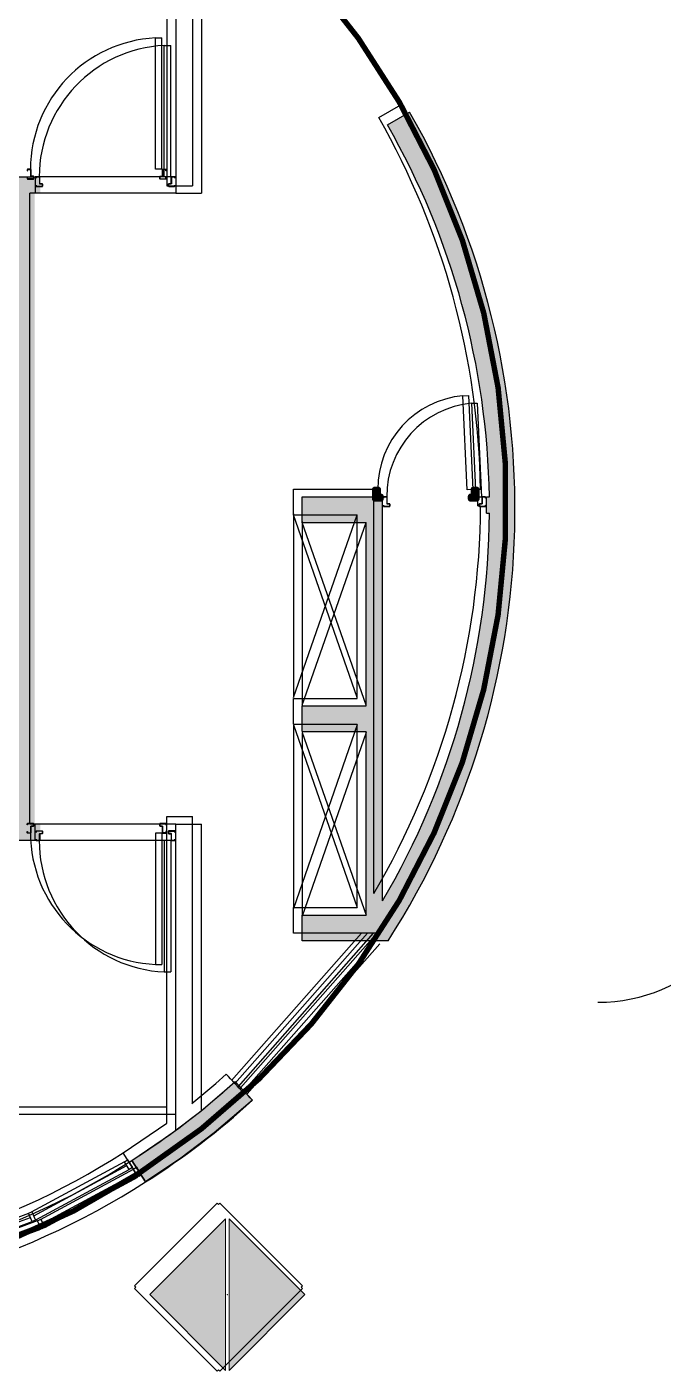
# Model space of a CAD drawing. Header units: metres. Extents: x -331 to 2982, y 362 to 2539.
# Drawn here: x 864.19 to 867.68, y 979.97 to 987.33 of the extents above; entities that cross this region are included whole.
import ezdxf

# ---------------------------------------------------------------- set-up
doc = ezdxf.new("R2010")
doc.units = ezdxf.units.M
doc.layers.get('0').update_dxf_attribs({"color": 251})
doc.layers.add('BASE', color=8, linetype='Continuous', lineweight=5)
doc.layers.add('Botoeira_antiga', color=74, linetype='Continuous', lineweight=30)
for name, color, linetype in [('Est', 251, 'Continuous'), ('Pis', 251, 'Continuous'), ('Renato', 7, 'Continuous')]:
    doc.layers.add(name, color=color, linetype=linetype)

# ---------------------------------------------------------------- blocks, each defined once
blk = doc.blocks.new('XR_BL2_AND_MON-REV15$0$P_M')
at = {"layer": 'Est'}
blk.add_lwpolyline([(0.4596, -0.4313), (0.4525, -0.4243), (0.4596, -0.4172), (0.0071, 0.0354), (0, 0.0283), (-0.0071, 0.0354), (-0.4596, -0.4172), (-0.4525, -0.4243), (-0.4596, -0.4313), (-0.0071, -0.8839), (0, -0.8768), (0.0071, -0.8839)], close=True, dxfattribs=at)
blk = doc.blocks.new('XR_BL2_AND_MON-REV15$0$PILAR_60X60_JUNTA')
at = {"layer": 'BASE'}
for points in [[(-0.4143, 0.01), (0, 0.4243), (0.4143, 0.01)], [(-0.4143, -0.01), (0, -0.4243), (0.4143, -0.01)]]:
    blk.add_hatch(color=256, dxfattribs=at).paths.add_polyline_path(points)
at = {"layer": 'BASE', "linetype": 'ByBlock'}
for points in [[(-0.4143, 0.01), (0, 0.4243), (0.4143, 0.01)], [(-0.4143, -0.01), (0, -0.4243), (0.4143, -0.01)]]:
    blk.add_lwpolyline(points, close=True, dxfattribs=at)
at = {"layer": 'BASE'}
blk.add_point((0, 0), dxfattribs=at)

msp = doc.modelspace()

# ---------------------------------------------------------------- hatches: boundary and pattern name
at = {"layer": 'Renato'}
for points in [[(864.096, 984.7637), (864.096, 986.5106), (864.266, 986.5106), (864.266, 986.4206), (864.236, 986.4206), (864.236, 982.9668), (864.266, 982.9668), (864.266, 982.8768), (864.096, 982.8768), (864.096, 984.6237), (861.0364, 984.6237), (861.0364, 980.4637), (862.524, 980.4637), (862.524, 980.3237), (860.8464, 980.3237), (860.8464, 980.4637), (860.8964, 980.4637), (860.8964, 982.2254), (859.136, 982.2254), (859.136, 980.723), (859.041, 980.818), (858.946, 980.723), (858.946, 985.0037), (860.0464, 985.0037), (860.0464, 984.8637), (859.136, 984.8637), (859.136, 982.3654), (860.8964, 982.3654), (860.8964, 984.8637), (860.8464, 984.8637), (860.8464, 985.0037), (860.8964, 985.0037), (860.8964, 988.9237), (859.3953, 988.9237), (859.4653, 988.9937), (859.3953, 989.0637), (862.524, 989.0637), (862.524, 988.9237), (861.0364, 988.9237), (861.0364, 984.7637)], [(865.7011, 984.7587), (865.7011, 984.6187), (866.051, 984.6187), (866.051, 983.6137), (865.7011, 983.6137), (865.7011, 983.4737), (866.051, 983.4737), (866.051, 982.4687), (865.701, 982.4687), (865.701, 982.3287), (866.1714, 982.3287, 0.279882), (866.2896, 986.8641), (866.1681, 986.7946, -0.126767), (866.7262, 984.7587), (866.711, 984.7587), (866.711, 984.6687), (866.7266, 984.6687, -0.132406), (866.141, 982.5463), (866.141, 984.7587)], [(864.7685, 981.1264), (864.9802, 981.2702), (865.1451, 981.3964), (865.2759, 981.5064), (865.3335, 981.5581), (865.4285, 981.455), (865.2196, 981.2767), (865.0359, 981.1378), (864.8437, 981.0083)]]:
    msp.add_hatch(color=256, dxfattribs=at).paths.add_polyline_path(points)

# ---------------------------------------------------------------- linework, layer by layer
at = {"lineweight": 0}
msp.add_lwpolyline([(830.51, 980.3648), (862.4472, 980.3648, 1.000162), (862.4486, 989.1047), (862.118, 989.1022), (862.118, 991.1173), (862.193, 991.1173), (862.193, 991.3073), (830.793, 991.3073), (830.793, 991.1173), (830.868, 991.1173), (830.868, 989.1048, 1.0398), (830.5074, 980.3647, 0.005135)], format="xyb", close=True, dxfattribs=at)
at = {"layer": 'Botoeira_antiga'}
msp.add_arc((867.321, 982.8915), 0.9, 270, 360, dxfattribs=at)
at = {"layer": 'Pis'}
for p, q in [((864.9606, 988.1377), (864.9606, 986.4616)), ((865.1006, 988.0305), (865.1006, 986.4616)), ((864.8978, 986.5516), (864.8978, 987.2707)), ((864.8978, 987.2707), (864.9328, 987.2707)), ((864.9328, 986.5516), (864.9328, 987.2707)), ((866.12, 986.8356), (866.2415, 986.9052)), ((864.1956, 986.55), (864.1956, 986.5436)), ((864.1956, 986.5436), (864.1964, 986.5436)), ((864.1964, 986.5436), (864.1964, 986.55)), ((864.214, 986.5516), (864.1972, 986.5516)), ((864.1972, 986.5508), (864.214, 986.5508)), ((864.2148, 986.55), (864.2148, 986.5144)), ((864.2156, 986.5144), (864.2156, 986.55)), ((864.9328, 986.5516), (864.8978, 986.5516)), ((864.9356, 986.5144), (864.9356, 986.55)), ((864.9364, 986.55), (864.9364, 986.5144)), ((864.9372, 986.5516), (864.954, 986.5516)), ((864.954, 986.5508), (864.9372, 986.5508)), ((864.9548, 986.5436), (864.9548, 986.55)), ((864.9556, 986.5436), (864.9548, 986.5436)), ((864.9556, 986.55), (864.9556, 986.5436)), ((864.1964, 986.5066), (864.1956, 986.5066)), ((864.1956, 986.5066), (864.1956, 986.5002)), ((864.1964, 986.5002), (864.1964, 986.5066)), ((864.229, 986.4994), (864.1972, 986.4994)), ((864.1972, 986.4986), (864.229, 986.4986)), ((864.229, 986.5136), (864.2164, 986.5136)), ((864.2164, 986.5128), (864.229, 986.5128)), ((864.2298, 986.512), (864.2298, 986.5002)), ((864.2306, 986.5002), (864.2306, 986.512)), ((864.9206, 986.5002), (864.9206, 986.512)), ((864.9214, 986.512), (864.9214, 986.5002)), ((864.9222, 986.5136), (864.9348, 986.5136)), ((864.9348, 986.5128), (864.9222, 986.5128)), ((864.9222, 986.4994), (864.954, 986.4994)), ((864.954, 986.4986), (864.9222, 986.4986)), ((864.9548, 986.5002), (864.9548, 986.5066)), ((864.9548, 986.5066), (864.9556, 986.5066)), ((864.9556, 986.5066), (864.9556, 986.5002)), ((864.9606, 986.4616), (865.1006, 986.4616)), ((866.5816, 985.3121), (866.6116, 985.3129)), ((866.6055, 984.7973), (866.5816, 985.3121)), ((866.6116, 985.3129), (866.6355, 984.7982)), ((865.653, 984.6598), (865.653, 984.7998)), ((865.653, 984.7998), (866.093, 984.7998)), ((866.093, 982.5873), (866.093, 984.7998)), ((866.6355, 984.7982), (866.6055, 984.7973)), ((866.663, 984.7098), (866.663, 984.7998)), ((866.663, 984.7998), (866.6785, 984.7998)), ((866.663, 984.7098), (866.6785, 984.7098)), ((865.653, 984.6648), (865.653, 983.6598)), ((865.653, 983.6598), (866.003, 984.6598)), ((866.003, 983.6598), (865.653, 984.6598)), ((865.653, 984.6598), (866.003, 984.6598)), ((866.003, 983.6548), (866.003, 984.6598)), ((865.653, 983.5148), (865.653, 983.6548)), ((865.653, 983.6548), (866.003, 983.6548)), ((865.653, 983.5148), (866.003, 983.5148)), ((865.653, 983.5098), (866.003, 982.5098)), ((866.003, 983.5098), (865.653, 982.5048)), ((865.653, 983.5098), (865.653, 982.5048)), ((866.003, 982.5098), (866.003, 983.5148)), ((864.9606, 981.3307), (864.9606, 983.0079)), ((864.9606, 983.0079), (865.1006, 983.0079)), ((865.1006, 981.4418), (865.1006, 983.0079)), ((864.1956, 982.9629), (864.1956, 982.9693)), ((864.1964, 982.9629), (864.1956, 982.9629)), ((864.1956, 982.9195), (864.1956, 982.9259)), ((864.1956, 982.9259), (864.1964, 982.9259)), ((864.1964, 982.9693), (864.1964, 982.9629)), ((864.1964, 982.9259), (864.1964, 982.9195)), ((864.1972, 982.9709), (864.229, 982.9709)), ((864.229, 982.9701), (864.1972, 982.9701)), ((864.1972, 982.9187), (864.214, 982.9187)), ((864.214, 982.9179), (864.1972, 982.9179)), ((864.2148, 982.9195), (864.2148, 982.9551)), ((864.2156, 982.9551), (864.2156, 982.9195)), ((864.2164, 982.9567), (864.229, 982.9567)), ((864.229, 982.9559), (864.2164, 982.9559)), ((864.2298, 982.9575), (864.2298, 982.9693)), ((864.2306, 982.9693), (864.2306, 982.9575)), ((864.8978, 982.9179), (864.8978, 982.1987)), ((864.9328, 982.9179), (864.8978, 982.9179)), ((864.9206, 982.9693), (864.9206, 982.9575)), ((864.9214, 982.9575), (864.9214, 982.9693)), ((864.954, 982.9709), (864.9222, 982.9709)), ((864.9222, 982.9701), (864.954, 982.9701)), ((864.9348, 982.9567), (864.9222, 982.9567)), ((864.9222, 982.9559), (864.9348, 982.9559)), ((864.9328, 982.9179), (864.9328, 982.1987)), ((864.9356, 982.9551), (864.9356, 982.9195)), ((864.9364, 982.9195), (864.9364, 982.9551)), ((864.954, 982.9187), (864.9372, 982.9187)), ((864.9372, 982.9179), (864.954, 982.9179)), ((864.9548, 982.9693), (864.9548, 982.9629)), ((864.9548, 982.9629), (864.9556, 982.9629)), ((864.9556, 982.9259), (864.9548, 982.9259)), ((864.9548, 982.9259), (864.9548, 982.9195)), ((864.9556, 982.9629), (864.9556, 982.9693)), ((864.9556, 982.9195), (864.9556, 982.9259)), ((865.653, 982.3698), (865.653, 982.5098)), ((865.653, 982.5098), (866.003, 982.5098)), ((865.3143, 981.5642), (866.0253, 982.3698)), ((865.333, 981.5477), (866.0587, 982.3698)), ((865.3518, 981.5312), (866.092, 982.3698)), ((866.1233, 982.3698), (865.653, 982.3698)), ((864.8978, 982.1987), (864.9328, 982.1987)), ((865.2278, 981.5475), (865.2854, 981.5991)), ((865.2854, 981.5991), (865.3805, 981.4961)), ((865.097, 981.4374), (865.2278, 981.5475)), ((864.9606, 981.4179), (860.961, 981.4179)), ((864.7204, 981.1674), (864.9606, 981.3307)), ((864.7956, 981.0493), (864.7204, 981.1674)), ((864.9878, 981.1789), (864.7956, 981.0493)), ((864.2191, 980.8444), (864.7292, 981.1198)), ((864.231, 980.8224), (864.741, 981.0978)), ((864.2429, 980.8004), (864.7529, 981.0758)), ((864.7278, 981.119), (864.7448, 981.1296)), ((864.7278, 981.119), (864.7448, 981.1296)), ((864.7542, 981.0766), (864.7278, 981.119)), ((864.7542, 981.0766), (864.7278, 981.119)), ((864.7448, 981.1296), (864.7712, 981.0872)), ((864.7448, 981.1296), (864.7712, 981.0872)), ((864.7712, 981.0872), (864.7542, 981.0766)), ((864.7712, 981.0872), (864.7542, 981.0766)), ((863.6513, 980.6332), (864.204, 980.8378)), ((863.66, 980.6098), (864.2127, 980.8143)), ((863.6687, 980.5863), (864.2214, 980.7909)), ((864.2026, 980.8372), (864.2209, 980.8453)), ((864.2228, 980.7915), (864.2026, 980.8372)), ((864.2209, 980.8453), (864.2411, 980.7995)), ((864.2411, 980.7995), (864.2228, 980.7915))]:
    msp.add_line(p, q, dxfattribs=at)
at = {"layer": 'Pis', "const_width": 0.03}
for points in [[(830.51, 980.3648), (862.4472, 980.3648, 1.000162), (862.4486, 989.1047), (862.118, 989.1022), (862.118, 991.1173), (862.193, 991.1173), (862.193, 991.3073), (830.793, 991.3073), (830.793, 991.1173), (830.868, 991.1173), (830.868, 989.1048, 1.0398), (830.5074, 980.3647, 0.005135)], [(866.1314, 984.7468, 0.414214), (866.133, 984.7484), (866.133, 984.7602, 0.414214), (866.1314, 984.7618), (866.1188, 984.7618, -0.414214), (866.118, 984.7626), (866.118, 984.7982, 0.414214), (866.1164, 984.7998), (866.0996, 984.7998, 0.414214), (866.098, 984.7982), (866.098, 984.7484, 0.414214), (866.0996, 984.7468)], [(866.6246, 984.7468, -0.414214), (866.623, 984.7484), (866.623, 984.7602, -0.414214), (866.6246, 984.7618), (866.6372, 984.7618, 0.414214), (866.638, 984.7626), (866.638, 984.7982, -0.414214), (866.6396, 984.7998), (866.6564, 984.7998, -0.414214), (866.658, 984.7982), (866.658, 984.7484, -0.414214), (866.6564, 984.7468)]]:
    msp.add_lwpolyline(points, format="xyb", close=True, dxfattribs=at)
at = {"layer": 'Pis'}
for centre, radius, start, end in [((864.9328, 986.5516), 0.72, 92.78631, 180), ((862.4486, 984.7347), 4.37, 327.23547, 29.77938), ((862.4486, 984.7347), 4.23, 0.8806, 29.77938), ((864.1972, 986.55), 0.0016, 90, 180), ((864.1972, 986.55), 0.0008, 89.99999, 179.99999), ((864.214, 986.55), 0.0016, 360, 90), ((864.214, 986.55), 0.0008, 0.00002, 90.00002), ((864.9372, 986.55), 0.0016, 90, 180), ((864.9372, 986.55), 0.0008, 89.99998, 179.99998), ((864.954, 986.55), 0.0016, 360, 90), ((864.954, 986.55), 0.0008, 0.00001, 90.00001), ((864.1972, 986.5002), 0.0016, 180, 270), ((864.1972, 986.5002), 0.0008, 179.99998, 269.99998), ((864.2164, 986.5144), 0.0016, 180, 270), ((864.2164, 986.5144), 0.0008, 179.99998, 269.99998), ((864.229, 986.512), 0.0016, 360, 90), ((864.229, 986.512), 0.0008, 359.99998, 89.99998), ((864.229, 986.5002), 0.0016, 270, 0), ((864.229, 986.5002), 0.0008, 270.00002, 0.00002), ((864.9222, 986.512), 0.0016, 90, 180), ((864.9222, 986.5002), 0.0016, 180, 270), ((864.9222, 986.512), 0.0008, 90.00002, 180.00002), ((864.9222, 986.5002), 0.0008, 179.99998, 269.99998), ((864.9348, 986.5144), 0.0008, 270.00002, 0.00002), ((864.9348, 986.5144), 0.0016, 270, 0), ((864.954, 986.5002), 0.0008, 270.00002, 0.00002), ((864.954, 986.5002), 0.0016, 270, 0), ((866.6272, 984.8026), 0.5115, 95.11863, 180.31503), ((862.4486, 984.7347), 4.23, 329.49169, 359.6615), ((864.1972, 982.9693), 0.0016, 90, 180), ((864.1972, 982.9195), 0.0016, 180, 270), ((864.1972, 982.9693), 0.0008, 90.00002, 180.00002), ((864.1972, 982.9195), 0.0008, 180.00001, 270.00001), ((864.9328, 982.9179), 0.72, 180, 267.21369), ((864.214, 982.9195), 0.0016, 270, 0), ((864.214, 982.9195), 0.0008, 269.99998, 359.99998), ((864.2164, 982.9551), 0.0016, 90, 180), ((864.2164, 982.9551), 0.0008, 90.00002, 180.00002), ((864.229, 982.9693), 0.0016, 360, 90), ((864.229, 982.9693), 0.0008, 359.99998, 89.99998), ((864.229, 982.9575), 0.0016, 270, 0), ((864.229, 982.9575), 0.0008, 270.00002, 0.00002), ((864.9222, 982.9693), 0.0016, 90, 180), ((864.9222, 982.9575), 0.0016, 180, 270), ((864.9222, 982.9693), 0.0008, 90.00002, 180.00002), ((864.9222, 982.9575), 0.0008, 179.99998, 269.99998), ((864.9348, 982.9551), 0.0016, 360, 90), ((864.9348, 982.9551), 0.0008, 359.99998, 89.99998), ((864.9372, 982.9195), 0.0016, 180, 270), ((864.9372, 982.9195), 0.0008, 180.00002, 270.00002), ((864.954, 982.9693), 0.0016, 360, 90), ((864.954, 982.9693), 0.0008, 359.99998, 89.99998), ((864.954, 982.9195), 0.0016, 270, 0), ((864.954, 982.9195), 0.0008, 269.99999, 359.99999), ((849.8055, 967.2242), 21.125, 42.50006, 42.88028), ((862.5137, 984.6428), 4.2567, 302.41624, 312.33499), ((862.4471, 984.7354), 4.2306, 270.00102, 302.50351), ((862.4367, 984.755), 4.3927, 270.1364, 302.47942)]:
    msp.add_arc(centre, radius, start, end, dxfattribs=at)
at = {"layer": 'Renato'}
for p, q in [((865.0087, 988.0973), (865.0087, 986.4205, 195.166)), ((865.1487, 987.9898), (865.1487, 986.4205, 195.166)), ((864.9459, 986.5105, 195.166), (864.9459, 987.2297, 195.166)), ((864.9459, 987.2297, 195.166), (864.9809, 987.2297, 195.166)), ((864.9809, 986.5105, 195.166), (864.9809, 987.2297, 195.166)), ((866.1681, 986.7946, 195.166), (866.2896, 986.8641, 195.166)), ((864.0687, 986.5105, 195.166), (864.2387, 986.5105, 195.166)), ((865.0087, 986.5105, 195.166), (864.2387, 986.5105, 195.166)), ((864.2387, 986.5105, 195.166), (864.2387, 986.4205, 195.166)), ((864.9809, 986.5105, 195.166), (864.9459, 986.5105, 195.166)), ((864.2087, 982.9668, 195.166), (864.2087, 986.4205, 195.166)), ((864.2387, 986.4205, 195.166), (864.2087, 986.4205, 195.166)), ((865.0087, 986.4205, 195.166), (864.2387, 986.4205, 195.166)), ((865.0087, 986.4205, 195.166), (865.1487, 986.4205, 195.166)), ((865.7011, 984.6187, 195.166), (865.7011, 984.7587, 195.166)), ((865.7011, 984.7587, 195.166), (866.141, 984.7587, 195.166)), ((866.141, 982.5463, 195.166), (866.141, 984.7587, 195.166)), ((866.711, 984.6687, 195.166), (866.711, 984.7587, 195.166)), ((866.711, 984.7587, 195.166), (866.7266, 984.7587, 195.166)), ((865.701, 984.6237, 195.166), (865.701, 983.6187, 195.166)), ((865.701, 983.6187), (866.051, 984.6187)), ((866.051, 983.6187, 195.166), (865.701, 984.6187, 195.166)), ((865.7011, 984.6187, 195.166), (866.051, 984.6187, 195.166)), ((866.051, 983.6137, 195.166), (866.051, 984.6187, 195.166)), ((866.711, 984.6687, 195.166), (866.7266, 984.6687, 195.166)), ((865.7011, 983.4737, 195.166), (865.7011, 983.6137, 195.166)), ((865.7011, 983.6137, 195.166), (866.051, 983.6137, 195.166)), ((865.701, 983.4687), (866.051, 982.4687)), ((866.051, 983.4687), (865.701, 982.4637, 195.166)), ((865.701, 983.4687, 195.166), (865.701, 982.4637, 195.166)), ((865.7011, 983.4737, 195.166), (866.051, 983.4737, 195.166)), ((866.051, 982.4687, 195.166), (866.051, 983.4737, 195.166)), ((864.2387, 982.9668, 195.166), (864.2087, 982.9668, 195.166)), ((864.2387, 982.8768, 195.166), (864.2387, 982.9668, 195.166)), ((865.0087, 982.9668, 0), (864.2387, 982.9668, 0)), ((865.0087, 981.2932), (865.0087, 982.9668)), ((865.0087, 982.9668), (865.1487, 982.9668)), ((865.1487, 981.4008), (865.1487, 982.9668)), ((864.2387, 982.8768, 195.166), (864.0687, 982.8768, 195.166)), ((865.0087, 982.8768, 0), (864.2387, 982.8768, 0)), ((864.9459, 982.8768, 0), (864.9459, 982.1577, 0)), ((864.9809, 982.8768, 0), (864.9459, 982.8768, 0)), ((864.9809, 982.8768, 0), (864.9809, 982.1577, 0)), ((865.701, 982.3287, 195.166), (865.701, 982.4687, 195.166)), ((865.701, 982.4687, 195.166), (866.051, 982.4687, 195.166)), ((865.3624, 981.5232, 195.166), (866.088, 982.3452, 195.166)), ((865.3811, 981.5066, 195.166), (866.1068, 982.3287, 195.166)), ((866.1714, 982.3287, 195.166), (865.701, 982.3287, 195.166)), ((865.3998, 981.4901, 195.166), (866.1255, 982.3121, 195.166)), ((864.9459, 982.1577, 0), (864.9809, 982.1577, 0)), ((865.0087, 981.3768, 99.919), (861.0091, 981.3768, 99.919)), ((864.2672, 980.8033, 195.2193), (864.7772, 981.0787, 195.2193)), ((864.7685, 981.1264, -94.3576), (864.8437, 981.0083, -94.251)), ((864.7685, 981.1264, 195.166), (864.8437, 981.0083, 195.2726)), ((864.2791, 980.7813, 195.2193), (864.7891, 981.0568, 195.2193)), ((864.291, 980.7593, 195.2193), (864.801, 981.0348, 195.2193)), ((863.6994, 980.5921, 195.2193), (864.2521, 980.7967, 195.2193)), ((863.7081, 980.5687, 195.2193), (864.2608, 980.7733, 195.2193)), ((863.7167, 980.5453, 195.2193), (864.2695, 980.7498, 195.2193))]:
    msp.add_line(p, q, dxfattribs=at)
for points in [[(864.2771, 986.4575, 0.414214), (864.2787, 986.4591), (864.2787, 986.4709, 0.414214), (864.2771, 986.4725), (864.2645, 986.4725, -0.414214), (864.2637, 986.4733), (864.2637, 986.5089, 0.414214), (864.2621, 986.5105), (864.2453, 986.5105, 0.414214), (864.2437, 986.5089), (864.2437, 986.5025), (864.2445, 986.5025), (864.2445, 986.5089, -0.414214), (864.2453, 986.5097), (864.2621, 986.5097, -0.414214), (864.2629, 986.5089), (864.2629, 986.4733, 0.414214), (864.2645, 986.4717), (864.2771, 986.4717, -0.414214), (864.2779, 986.4709), (864.2779, 986.4591, -0.414214), (864.2771, 986.4583), (864.2453, 986.4583, -0.414214), (864.2445, 986.4591), (864.2445, 986.4655), (864.2437, 986.4655), (864.2437, 986.4591, 0.414214), (864.2453, 986.4575)], [(864.9703, 986.4575, -0.414214), (864.9687, 986.4591), (864.9687, 986.4709, -0.414214), (864.9703, 986.4725), (864.9829, 986.4725, 0.414214), (864.9837, 986.4733), (864.9837, 986.5089, -0.414214), (864.9853, 986.5105), (865.0021, 986.5105, -0.414214), (865.0037, 986.5089), (865.0037, 986.5025), (865.0029, 986.5025), (865.0029, 986.5089, 0.414214), (865.0021, 986.5097), (864.9853, 986.5097, 0.414214), (864.9845, 986.5089), (864.9845, 986.4733, -0.414214), (864.9829, 986.4717), (864.9703, 986.4717, 0.414214), (864.9695, 986.4709), (864.9695, 986.4591, 0.414214), (864.9703, 986.4583), (865.0021, 986.4583, 0.414214), (865.0029, 986.4591), (865.0029, 986.4655), (865.0037, 986.4655), (865.0037, 986.4591, -0.414214), (865.0021, 986.4575)], [(866.1794, 984.7057, 0.414214), (866.181, 984.7073), (866.181, 984.7191, 0.414214), (866.1794, 984.7207), (866.1668, 984.7207, -0.414214), (866.166, 984.7215), (866.166, 984.7571, 0.414214), (866.1644, 984.7587), (866.1476, 984.7587, 0.414214), (866.146, 984.7571), (866.146, 984.7507), (866.1468, 984.7507), (866.1468, 984.7571, -0.414214), (866.1476, 984.7579), (866.1644, 984.7579, -0.414214), (866.1652, 984.7571), (866.1652, 984.7215, 0.414214), (866.1668, 984.7199), (866.1794, 984.7199, -0.414214), (866.1802, 984.7191), (866.1802, 984.7073, -0.414214), (866.1794, 984.7065), (866.1476, 984.7065, -0.414214), (866.1468, 984.7073), (866.1468, 984.7137), (866.146, 984.7137), (866.146, 984.7073, 0.414214), (866.1476, 984.7057)], [(866.6726, 984.7057, -0.414214), (866.671, 984.7073), (866.671, 984.7191, -0.414214), (866.6726, 984.7207), (866.6852, 984.7207, 0.414214), (866.686, 984.7215), (866.686, 984.7571, -0.414214), (866.6876, 984.7587), (866.7044, 984.7587, -0.414214), (866.706, 984.7571), (866.706, 984.7507), (866.7052, 984.7507), (866.7052, 984.7571, 0.414214), (866.7044, 984.7579), (866.6876, 984.7579, 0.414214), (866.6868, 984.7571), (866.6868, 984.7215, -0.414214), (866.6852, 984.7199), (866.6726, 984.7199, 0.414214), (866.6718, 984.7191), (866.6718, 984.7073, 0.414214), (866.6726, 984.7065), (866.7044, 984.7065, 0.414214), (866.7052, 984.7073), (866.7052, 984.7137), (866.706, 984.7137), (866.706, 984.7073, -0.414214), (866.7044, 984.7057)], [(864.2771, 982.9298, -0.414214), (864.2787, 982.9282), (864.2787, 982.9164, -0.414214), (864.2771, 982.9148), (864.2645, 982.9148, 0.414214), (864.2637, 982.914), (864.2637, 982.8784, -0.414214), (864.2621, 982.8768), (864.2453, 982.8768, -0.414214), (864.2437, 982.8784), (864.2437, 982.8848), (864.2445, 982.8848), (864.2445, 982.8784, 0.414214), (864.2453, 982.8776), (864.2621, 982.8776, 0.414214), (864.2629, 982.8784), (864.2629, 982.914, -0.414214), (864.2645, 982.9156), (864.2771, 982.9156, 0.414214), (864.2779, 982.9164), (864.2779, 982.9282, 0.414214), (864.2771, 982.929), (864.2453, 982.929, 0.414214), (864.2445, 982.9282), (864.2445, 982.9218), (864.2437, 982.9218), (864.2437, 982.9282, -0.414214), (864.2453, 982.9298)], [(864.9703, 982.9298, 0.414214), (864.9687, 982.9282), (864.9687, 982.9164, 0.414214), (864.9703, 982.9148), (864.9829, 982.9148, -0.414214), (864.9837, 982.914), (864.9837, 982.8784, 0.414214), (864.9853, 982.8768), (865.0021, 982.8768, 0.414214), (865.0037, 982.8784), (865.0037, 982.8848), (865.0029, 982.8848), (865.0029, 982.8784, -0.414214), (865.0021, 982.8776), (864.9853, 982.8776, -0.414214), (864.9845, 982.8784), (864.9845, 982.914, 0.414214), (864.9829, 982.9156), (864.9703, 982.9156, -0.414214), (864.9695, 982.9164), (864.9695, 982.9282, -0.414214), (864.9703, 982.929), (865.0021, 982.929, -0.414214), (865.0029, 982.9282), (865.0029, 982.9218), (865.0037, 982.9218), (865.0037, 982.9282, 0.414214), (865.0021, 982.9298)]]:
    msp.add_lwpolyline(points, format="xyb", close=True, dxfattribs=at)
for points in [[(866.6835, 984.7571), (866.6536, 984.7562), (866.6297, 985.271), (866.6597, 985.2719)], [(864.7685, 981.1264), (864.9802, 981.2702), (865.1451, 981.3964), (865.2759, 981.5064), (865.3335, 981.5581), (865.4285, 981.455), (865.2196, 981.2767), (865.0359, 981.1378), (864.8437, 981.0083)], [(864.7759, 981.078), (864.7929, 981.0885), (864.8193, 981.0461), (864.8023, 981.0355)], [(864.7759, 981.078), (864.7929, 981.0885), (864.8193, 981.0461), (864.8023, 981.0355)], [(864.2507, 980.7961), (864.269, 980.8042), (864.2892, 980.7585), (864.2709, 980.7504)]]:
    msp.add_lwpolyline(points, close=True, dxfattribs=at)
for centre, radius, start, end in [((864.9809, 986.5105), 0.72, 92.78631, 180), ((862.4967, 984.6937), 4.37, 327.23547, 29.77938), ((862.4967, 984.6937), 4.23, 0.8806, 29.77938), ((866.6753, 984.7615), 0.5115, 95.11863, 180.31503), ((862.4967, 984.6937), 4.23, 329.49169, 359.6615), ((864.9809, 982.8768), 0.72, 180, 267.21369), ((862.5618, 984.6017), 4.1167, 302.41437, 312.32292), ((849.8536, 967.1832), 21.125, 42.50006, 42.88028), ((862.5618, 984.6017), 4.2567, 302.41624, 312.33499), ((862.4952, 984.6943), 4.2306, 270.00102, 302.50351), ((862.4979, 984.6851), 4.3614, 269.96551, 302.53795)]:
    msp.add_arc(centre, radius, start, end, dxfattribs=at)

# ---------------------------------------------------------------- block references
at = {"layer": 'Pis', "rotation": 90}
msp.add_blockref('XR_BL2_AND_MON-REV15$0$P_M', (864.8187, 980.4323), dxfattribs=at)
at = {"layer": 'Renato', "rotation": 89.99999999999999}
msp.add_blockref('XR_BL2_AND_MON-REV15$0$PILAR_60X60_JUNTA', (865.291, 980.3912, 195.166), dxfattribs=at)

doc.saveas('drawing.dxf')
